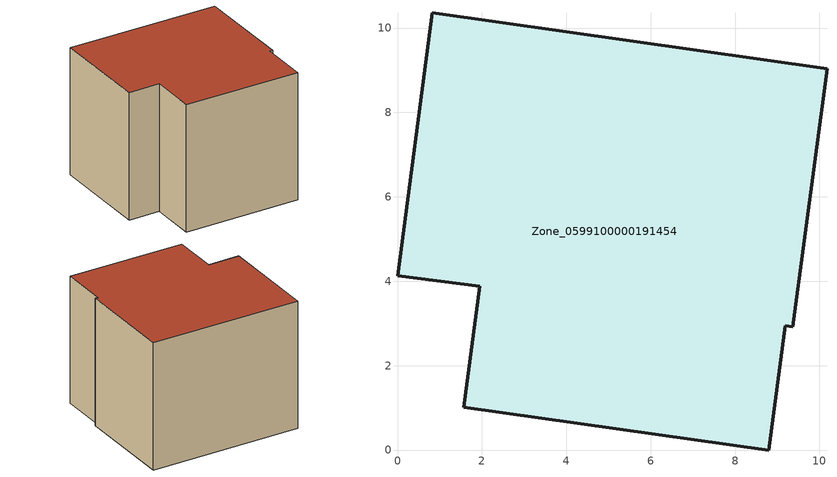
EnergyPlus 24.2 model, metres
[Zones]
Zone_0599100000191454
 floor ground (C_G): 10.18,9.04 9.37,2.92 9.19,2.95 8.8,0 1.57,1.02 1.95,3.88 0,4.13 0.82,10.36 z0
 wall outside (C_F): 1.95,3.88 1.57,1.02 8.8,0 9.19,2.95 9.37,2.92 10.18,9.04 0.82,10.36 0,4.13 1.95,3.88 z0:8.07
 roof outside (C_R): 10.18,9.04 0.82,10.36 0,4.13 1.95,3.88 1.57,1.02 8.8,0 9.19,2.95 9.37,2.92 z8.07
[BUILDING]
Pand.0599100000191454: North Axis=0; Terrain=City; Loads Convergence Tolerance Value=0.04; Temperature Convergence Tolerance Value=0.4; Solar Distribution=FullExterior; Maximum Number of Warmup Days=25; Minimum Number of Warmup Days=1
[Site:Location]
Rotterdam.The.Hague.AP_ZH_NLD Design_Conditions: Latitude=51.96; Longitude=4.45; Time Zone=1; Elevation=-4.5
[SITE:GROUNDTEMPERATURE:BUILDINGSURFACE]
18, 18, 18, 18, 18, 18, 18, 18, 18, 18, 18, 18
[MATERIAL] Thermal Absorptance=0.9; Solar Absorptance=0.7; Visible Absorptance=0.7
Name | Roughness | Thickness | Conductivity | Density | Specific Heat
G.TC.1946-1964 | MediumSmooth | 0.15 | 1 | 540 | 1210
F.TC.1946-1964 | Rough | 0.3 | 0.857143 | 1920 | 840
R.TC.1946-1964 | MediumRough | 0.2 | 0.235294 | 1500 | 1000
[CONSTRUCTION]
C_G: G.TC.1946-1964
C_F: F.TC.1946-1964
C_R: R.TC.1946-1964
[ZONE]
Zone_0599100000191454: Type=1; Multiplier=1; Ceiling Height=Autocalculate; Volume=Autocalculate; Floor Area=autocalculate; Part of Total Floor Area=Yes
[ZONEINFILTRATION:DESIGNFLOWRATE]
Infil_Zone_0599100000191454: Zone or ZoneList or Space or SpaceList=Zone_0599100000191454; Schedule=AlwaysOn; Design Flow Rate Calculation Method=Flow/Area; Flow Rate per Floor Area=0.003; Constant Term Coefficient=1; Temperature Term Coefficient=0; Velocity Term Coefficient=0; Velocity Squared Term Coefficient=0
[HVACTEMPLATE:ZONE:IDEALLOADSAIRSYSTEM]
Zone_0599100000191454: Maximum Heating Supply Air Temperature=50; Minimum Cooling Supply Air Temperature=13; Maximum Heating Supply Air Humidity Ratio=0.0156; Minimum Cooling Supply Air Humidity Ratio=0.0077; Heating Limit=NoLimit; Cooling Limit=NoLimit; Dehumidification Control Type=ConstantSensibleHeatRatio; Cooling Sensible Heat Ratio=0.7; Dehumidification Setpoint=60; Humidification Control Type=None; Humidification Setpoint=30; Outdoor Air Method=None; Outdoor Air Flow Rate per Person=0.00944; Outdoor Air Flow Rate per Zone Floor Area=0; Outdoor Air Flow Rate per Zone=0; Demand Controlled Ventilation Type=None; Outdoor Air Economizer Type=NoEconomizer; Heat Recovery Type=None; Sensible Heat Recovery Effectiveness=0.7; Latent Heat Recovery Effectiveness=0.65
[ZONECONTROL:THERMOSTAT]
ThermostatControl_Zone_0599100000191454: Zone or ZoneList=Zone_0599100000191454; Control Type Schedule=DualSetpointControlType; Control 1=Thermostat_Zone_0599100000191454; Temperature Difference Between Cutout And Setpoint=0
[THERMOSTATSETPOINT:DUALSETPOINT]
Thermostat_Zone_0599100000191454: Heating Setpoint Temperature Schedule=HeatingSetpoint_Zone_0599100000191454; Cooling Setpoint Temperature Schedule=CoolingSetpoint_Zone_0599100000191454
[SCHEDULE:COMPACT]
HeatingSetpoint_Zone_0599100000191454: Through: 12/31, For: AllDays, Until: 24:00, 21
CoolingSetpoint_Zone_0599100000191454: Through: 12/31, For: AllDays, Until: 24:00, 24
DualSetpointControlType: Through: 12/31, For: AllDays, Until: 24:00, 4
AlwaysOn: Through: 12/31, For: AllDays, Until: 24:00, 1
